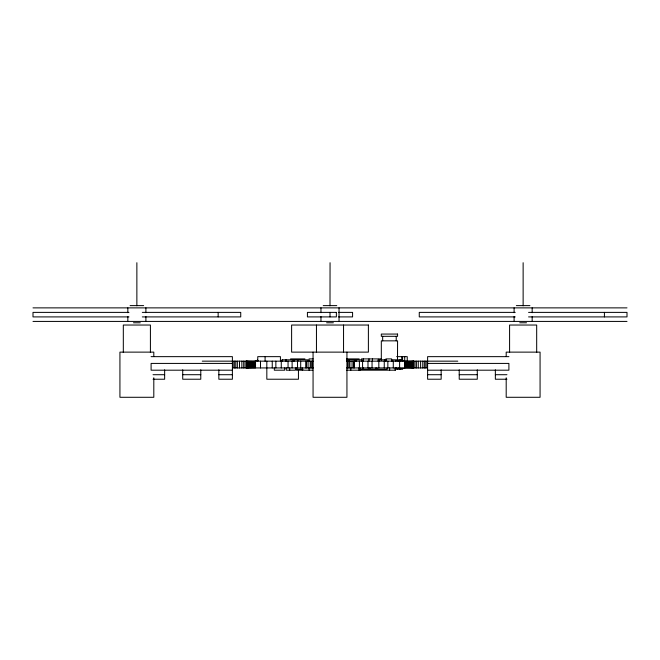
<?xml version="1.0" encoding="UTF-8"?>
<svg xmlns="http://www.w3.org/2000/svg" width="660" height="660" viewBox="0 0 660 660"><rect width="100%" height="100%" fill="white"/><g stroke="black" fill="none" stroke-linecap="round" stroke-linejoin="round"><path stroke-width="0.99" d="M233.005 361.16L233.005 367.933L313.442 367.933M239.506 367.933L239.506 361.16M241.857 367.933L241.857 361.16M243.705 367.933L243.705 361.16M246.551 367.933L246.551 361.16M246.659 367.933L246.659 361.16M246.823 367.933L246.823 361.16M247.368 367.933L247.368 361.16M248.16 367.933L248.16 361.16M249.752 367.933L249.752 361.16M252.458 367.933L252.458 361.16M253.217 367.933L253.217 361.16M255.535 367.933L255.535 361.16M260.494 367.933L260.502 361.16M281.267 367.933L281.275 361.16M297.528 367.933L297.528 361.16M306.529 367.933L306.529 361.16M310.233 367.933L310.233 361.16M354.403 367.933L354.403 361.16M367.991 367.933L367.991 361.16M378.832 367.933L378.832 361.16M387.857 367.933L387.857 361.16M399.605 367.933L399.605 361.16M404.572 367.933L404.572 361.16M408.383 367.933L408.383 361.16M410.363 367.933L410.371 361.16M411.964 367.933L411.964 361.16M412.748 367.933L412.748 361.16M413.564 367.933L413.564 361.16M422.779 367.933L422.779 361.16M427.111 361.16L427.111 367.933L346.64 367.933M130.094 305.613L143.641 305.613M323.227 305.613L336.773 305.613M516.359 305.613L529.906 305.613M33 307.873L627 307.873M128.964 312.386L33 312.386L33 316.907L128.964 316.907M142.304 312.386L240.735 312.386L240.735 316.907L142.304 316.907M338.563 312.386L352.58 312.386L352.58 316.907L338.563 316.907M515.229 312.386L419.265 312.386L419.265 316.907L515.229 316.907M528.569 312.386L627 312.386L627 316.907L528.569 316.907M33 321.42L627 321.42M133.485 322.773L140.258 322.773M326.609 322.773L333.391 322.773M519.742 322.773L526.515 322.773M151.099 356.647L232.386 356.647L232.386 379.228L218.839 379.228L218.839 369.831M396.66 356.647L407.245 356.647L407.245 361.16M508.901 356.647L427.614 356.647L427.614 379.228L441.16 379.228L441.16 369.831M290.573 358.9L304.928 358.9M313.17 358.9L309.086 358.9L309.127 361.16M346.607 358.9L359.164 358.9M381.538 358.9L378.675 358.9L378.675 361.16M346.607 359.807L361.828 359.807L361.828 361.16M386.595 359.807L379.087 359.807L379.087 361.16M402.608 359.807L392.18 359.807L392.18 361.16M258.184 360.707L255.313 360.707L255.313 361.16M404.687 360.707L395.423 360.707L395.423 361.16M202.265 361.16L313.442 361.16M346.483 361.16L457.792 361.16M232.386 363.421L151.099 363.421L151.099 370.194L232.386 370.194M427.614 363.421L508.901 363.421L508.901 370.194L427.614 370.194M296.447 369.286L303.022 369.286M359.708 369.286L369.055 369.286L369.055 367.933M370.054 369.286L387.164 369.286L387.164 367.933M312.84 370.194L296.447 370.194L296.447 367.933M346.64 370.194L395.389 370.194L395.389 367.933L395.423 368.387L404.687 368.387L404.687 367.933M153.037 374.707L164.645 374.707M182.713 374.707L200.78 374.707M218.839 374.707L232.386 374.707M427.614 374.707L441.16 374.707M459.22 374.707L477.287 374.707M495.355 374.707L506.962 374.707M153.037 379.228L164.645 379.228L164.645 369.831M506.962 379.228L495.355 379.228L495.355 369.831M604.42 312.386L604.42 316.907M536.679 352.564L536.679 325.034L509.586 325.034L509.586 352.564M532.166 307.873L532.166 312.708M532.166 316.577L532.166 321.42M523.132 262.713L523.132 305.819M514.099 307.873L514.099 312.708M514.099 316.577L514.099 321.42M506.195 356.235L506.195 352.126L540.07 352.126L540.07 397.287L506.195 397.287L506.195 377.784M477.287 369.831L477.287 379.228L459.22 379.228L459.22 369.831M425.799 361.16L425.799 367.933M424.355 361.16L424.355 367.933M420.61 361.16L420.61 367.933M418.258 361.16L418.258 367.933M416.411 361.16L416.411 367.933M414.967 361.16L414.967 367.933M413.614 361.16L413.614 367.933M413.457 361.16L413.457 367.933M413.292 361.16L413.292 367.933M413.053 361.16L413.053 367.933M412.385 361.16L412.385 367.933M411.485 361.16L411.485 367.933M410.957 361.16L410.957 367.933M409.745 361.16L409.745 367.933M409.076 361.16L409.076 367.933M407.657 361.16L407.657 367.933M406.898 361.16L406.898 367.933M406.139 361.16L406.139 367.933M405.355 361.16L405.355 367.933M404.728 356.647L404.687 361.16M402.584 356.647L402.584 361.16M402.608 368.387L402.608 369.286L396.289 369.286L396.289 367.933M402.509 359.807L402.509 361.16M401.742 356.647L401.742 360.261M400.051 359.807L400.051 360.707M400.051 368.387L400.051 369.286M398.945 360.707L398.945 361.16M398.937 367.933L398.937 368.387M397.501 360.707L397.576 340.84L381.315 340.84L381.315 360.145M397.493 368.387L397.493 369.286M396.223 336.32L396.223 340.84M395.2 367.933L395.2 370.194M393.286 361.16L393.286 367.933M391.636 361.16L391.636 358.9L385.902 358.9L385.902 361.16M389.647 367.933L389.647 370.194M384.862 359.807L384.862 361.16M384.252 361.16L384.252 367.933M382.668 336.32L382.668 340.84M378.089 361.16L378.122 358.9L361.474 358.9L361.474 361.16M376.835 367.933L376.835 369.286M375.829 367.933L375.829 369.286M372.43 358.9L372.43 361.16M372.05 361.16L372.05 367.933M370.087 367.933L370.087 369.286M368.989 358.9L368.989 361.16M363.289 358.9L363.289 361.16M363.322 367.933L363.322 369.286M362.579 361.16L362.579 367.933M360.022 367.933L360.022 370.194M359.411 361.16L359.411 367.933M358.957 367.933L358.957 370.194M356.103 359.807L356.103 361.16M355.996 359.807L355.996 361.16M355.047 359.807L355.047 361.16M353.587 361.16L353.587 367.933M352.052 361.16L352.052 367.933M350.831 367.933L350.831 370.194M349.882 361.16L349.882 367.933M349.313 359.807L349.313 361.16M348.802 361.16L348.802 367.933M347.49 361.16L347.49 367.933M346.937 352.126L346.937 397.287L313.063 397.287L313.063 352.126M343.546 325.034L343.546 352.564M339.034 307.873L339.034 321.42M330.058 262.713L330 305.819M330 312.386L330 316.907M320.966 307.873L320.966 312.708M320.966 316.577L320.966 321.42M316.453 325.034L316.453 352.564M312.625 361.16L312.625 367.933M311.314 361.16L311.314 367.933M309.086 367.933L309.086 370.194M308.129 361.16L308.129 359.807L282.034 359.807L282.034 361.16M308.072 361.16L308.072 367.933M305.72 361.16L305.72 367.933M302.313 367.933L302.313 370.194M300.696 361.16L300.696 367.933M298.444 369.988L298.444 379.228L266.83 379.228L266.822 361.16M297.8 359.807L297.8 361.16M295.433 367.933L295.433 370.194L286.25 370.194L286.25 367.933M294.096 359.807L294.096 361.16M293.312 359.807L293.312 361.16M292.116 361.16L292.116 367.933M289.707 367.933L289.707 370.194M288.057 361.16L288.057 367.933M286.423 359.807L286.423 361.16M285.714 359.807L285.714 361.16M284.641 367.933L284.641 370.194L274.321 370.194L274.321 367.933M282.274 359.807L282.274 361.16M280.426 361.16L280.426 356.647L257.763 356.647L257.763 361.16M275.855 361.16L275.855 367.933M272.25 361.16L272.25 367.933M265.089 356.647L265.089 361.16M257.392 359.807L257.392 360.707M254.768 361.16L254.768 367.933M253.984 361.16L253.984 367.933M251.732 361.16L251.732 367.933M251.039 361.16L251.039 367.933M250.371 361.16L250.371 367.933M249.166 361.16L249.166 367.933M248.638 361.16L248.638 367.933M247.731 361.16L247.731 367.933M247.071 361.16L247.071 367.933M246.518 361.16L246.518 367.933M245.149 361.16L245.149 367.933M237.344 361.16L237.344 367.933M235.768 361.16L235.768 367.933M234.325 361.16L234.325 367.933M218.155 312.386L218.155 316.907M200.78 369.831L200.78 379.228L182.713 379.228L182.713 369.831M153.805 356.235L153.805 352.126L119.93 352.126L119.93 397.287L153.805 397.287L153.805 377.784M150.414 352.564L150.414 325.034L123.321 325.034L123.321 352.564M145.901 307.873L145.901 312.708M145.901 316.577L145.901 321.42M136.868 262.713L136.868 305.819M127.834 307.873L127.834 312.708M127.834 316.577L127.834 321.42M336.369 312.386L307.42 312.386L307.42 316.907L336.369 316.907L336.369 312.386M368.387 325.034L291.613 325.034L291.613 352.126L368.387 352.126L368.387 325.034M397.576 334.067L381.315 334.067L381.315 336.32L397.576 336.32L397.576 334.067"/></g></svg>
